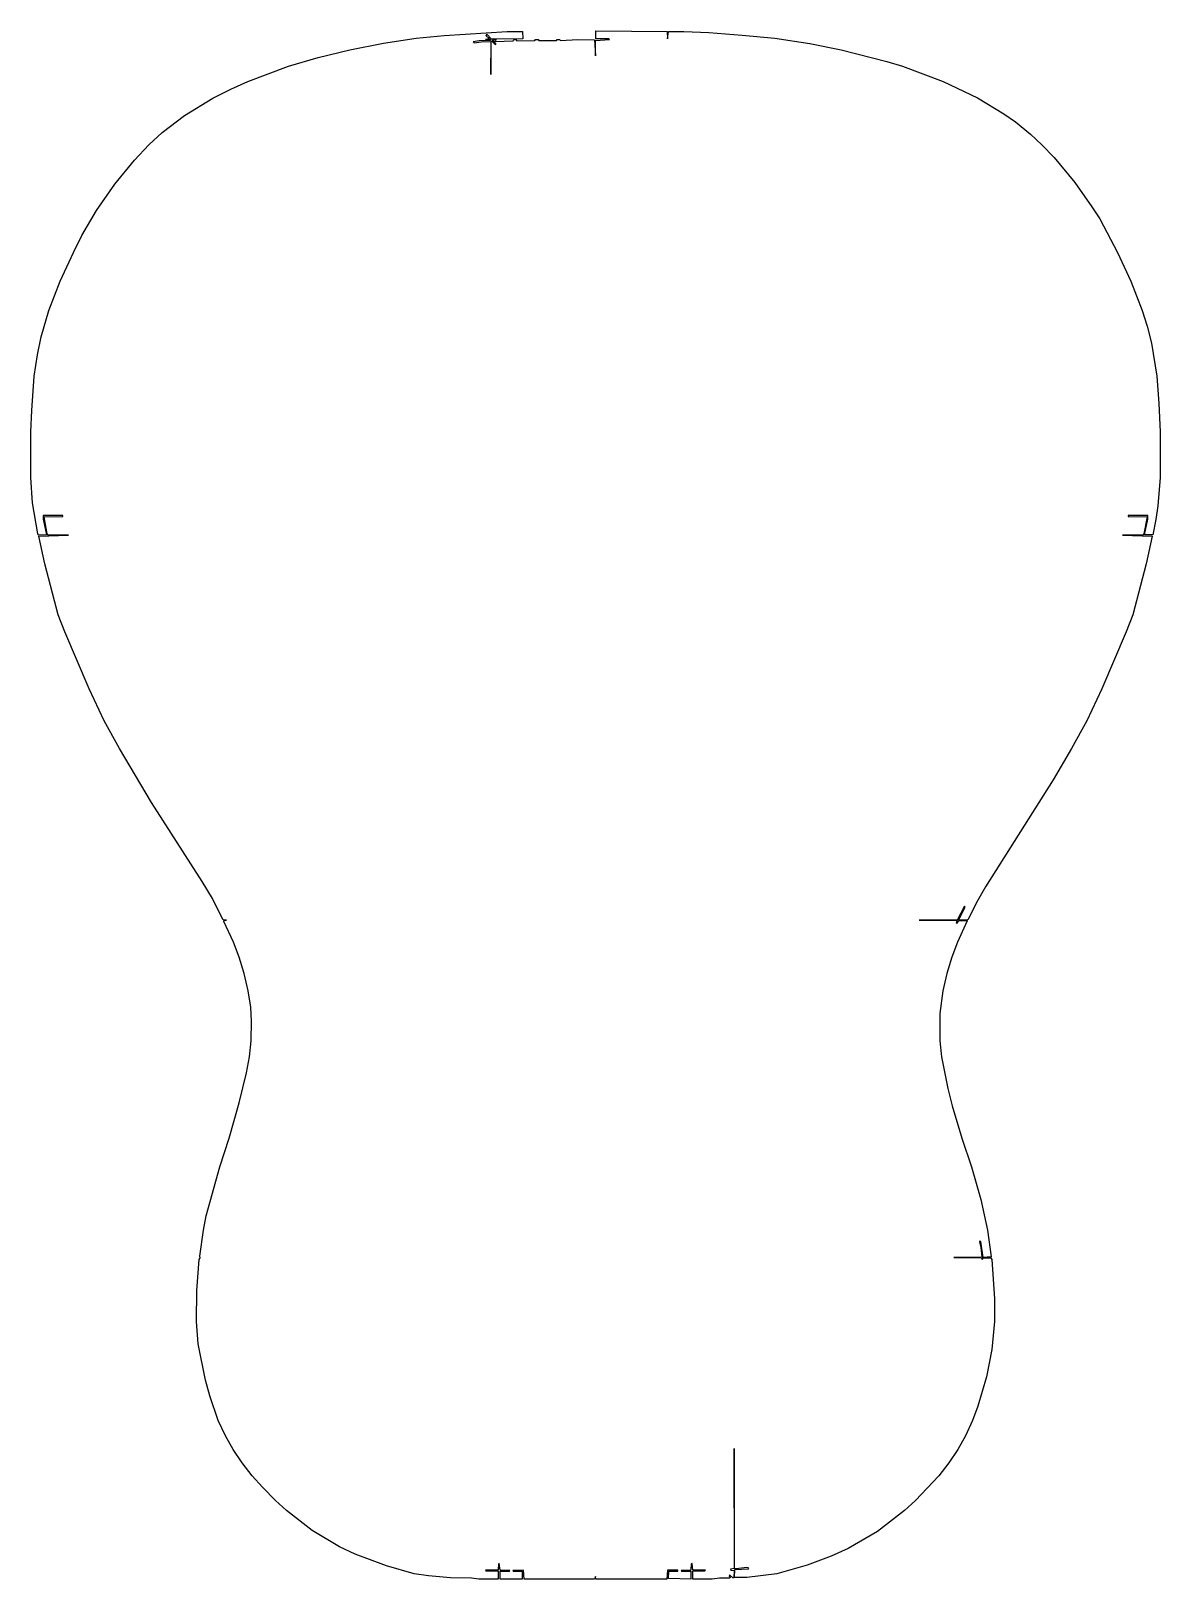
# Model space of a CAD drawing. Extents: x -242 to -7, y -50 to 272.
import ezdxf

# ---------------------------------------------------------------- set-up
doc = ezdxf.new("R2010")
doc.units = 0

msp = doc.modelspace()

# ---------------------------------------------------------------- linework, layer by layer
at = {"layer": 'BODY'}
for p, q in [((-161.76, 270.02), (-155.92, 270.62)), ((-155.92, 270.62), (-142.88, 271.46)), ((-147.11, 270.87), (-147.28, 270.62)), ((-147.28, 270.62), (-146.52, 269.94)), ((-146.1, 269.85), (-147.11, 270.87)), ((-142.88, 271.46), (-139.66, 271.46)), ((-139.66, 271.46), (-139.58, 269.94)), ((-124.42, 269.94), (-124.42, 271.55)), ((-124.42, 271.55), (-109.61, 271.46)), ((-109.61, 271.46), (-109.52, 269.94)), ((-109.52, 269.94), (-109.35, 271.46)), ((-109.35, 271.46), (-106.13, 271.46)), ((-106.13, 271.46), (-100.97, 271.21)), ((-100.97, 271.21), (-94.03, 270.7)), ((-94.03, 270.7), (-87.25, 270.02)), ((-182.08, 266.04), (-175.56, 267.65)), ((-175.56, 267.65), (-168.53, 269.01)), ((-168.53, 269.01), (-161.76, 270.02)), ((-148.64, 269.52), (-149.91, 269.26)), ((-149.91, 269.26), (-149.74, 269.09)), ((-149.74, 269.09), (-147.79, 269.35)), ((-146.35, 269.6), (-148.64, 269.52)), ((-147.79, 269.35), (-146.27, 269.26)), ((-146.52, 269.94), (-147.37, 269.77)), ((-147.37, 269.77), (-146.35, 269.77)), ((-146.35, 269.77), (-146.35, 269.6)), ((-146.27, 262.49), (-146.18, 269.35)), ((-146.27, 269.26), (-146.27, 262.49)), ((-146.18, 269.35), (-146.01, 269.43)), ((-139.58, 269.94), (-146.1, 269.85)), ((-146.01, 269.43), (-145.33, 268.75)), ((-145.93, 269.69), (-145.84, 269.77)), ((-145.17, 268.84), (-145.93, 269.69)), ((-145.84, 269.77), (-145.25, 269.77)), ((-145.17, 269.69), (-145.42, 269.52)), ((-145.42, 269.52), (-145.33, 269.35)), ((-145.33, 269.35), (-141.61, 269.52)), ((-145.33, 268.75), (-145.17, 268.84)), ((-145.25, 269.77), (-145.17, 269.69)), ((-141.61, 269.52), (-141.44, 269.77)), ((-141.44, 269.77), (-141.02, 269.77)), ((-141.02, 269.77), (-140.85, 269.52)), ((-140.85, 269.52), (-137.12, 269.6)), ((-137.12, 269.6), (-136.95, 269.77)), ((-136.95, 269.77), (-136.44, 269.77)), ((-136.44, 269.77), (-136.28, 269.6)), ((-136.28, 269.6), (-132.63, 269.6)), ((-132.63, 269.6), (-132.47, 269.77)), ((-132.47, 269.77), (-131.96, 269.77)), ((-131.96, 269.77), (-131.79, 269.6)), ((-131.79, 269.6), (-128.15, 269.77)), ((-128.15, 269.77), (-124.68, 269.69)), ((-124.68, 269.69), (-124.51, 266.38)), ((-124.51, 269.6), (-121.63, 269.77)), ((-124.51, 266.38), (-124.51, 269.6)), ((-121.71, 269.94), (-124.42, 269.94)), ((-121.63, 269.77), (-121.71, 269.94)), ((-87.25, 270.02), (-79.97, 268.92)), ((-79.97, 268.92), (-73.45, 267.65)), ((-73.45, 267.65), (-63.97, 265.2)), ((-196.73, 261.05), (-188.26, 264.27)), ((-188.26, 264.27), (-182.08, 266.04)), ((-63.97, 265.2), (-60.75, 264.27)), ((-60.75, 264.27), (-52.29, 261.05)), ((-200.28, 259.44), (-196.73, 261.05)), ((-52.29, 261.05), (-45.17, 257.66)), ((-209.85, 254.02), (-204.01, 257.58)), ((-204.01, 257.58), (-200.28, 259.44)), ((-45.17, 257.66), (-39.67, 254.36)), ((-214.51, 250.47), (-209.85, 254.02)), ((-39.67, 254.36), (-37.3, 252.67)), ((-37.3, 252.67), (-34.17, 250.13)), ((-220.26, 244.71), (-217.3, 247.93)), ((-217.3, 247.93), (-214.51, 250.47)), ((-34.17, 250.13), (-31.8, 247.93)), ((-31.8, 247.93), (-29.26, 245.3)), ((-224.33, 239.71), (-220.26, 244.71)), ((-29.26, 245.3), (-24.94, 240.05)), ((-228.14, 234.29), (-224.33, 239.71)), ((-24.94, 240.05), (-21.38, 235.06)), ((-21.38, 235.06), (-19.77, 232.52)), ((-231.19, 229.05), (-228.14, 234.29)), ((-19.77, 232.52), (-16.05, 225.57)), ((-232.96, 225.57), (-231.19, 229.05)), ((-235.67, 219.56), (-232.96, 225.57)), ((-16.05, 225.57), (-13.34, 219.56)), ((-238.04, 213.47), (-235.67, 219.56)), ((-13.34, 219.56), (-10.97, 213.47)), ((-239.65, 208.05), (-238.04, 213.47)), ((-10.97, 213.47), (-9.95, 210.25)), ((-9.95, 210.25), (-9.02, 206.69)), ((-240.42, 204.32), (-239.65, 208.05)), ((-9.02, 206.69), (-7.92, 199.84)), ((-241.09, 199.84), (-240.42, 204.32)), ((-241.6, 192.72), (-241.09, 199.84)), ((-7.92, 199.84), (-7.5, 194.16)), ((-7.5, 194.16), (-7.24, 188.32)), ((-241.77, 188.32), (-241.6, 192.72)), ((-241.77, 178.84), (-241.77, 188.32)), ((-7.24, 188.32), (-7.24, 178.84)), ((-241.43, 173.59), (-241.77, 178.84)), ((-7.24, 178.84), (-7.67, 172.91)), ((-240.33, 167.15), (-241.43, 173.59)), ((-235.17, 170.96), (-239.23, 170.96)), ((-239.23, 170.96), (-239.23, 170.2)), ((-239.06, 170.63), (-235.17, 170.71)), ((-238.38, 167.15), (-239.06, 170.63)), ((-235.17, 170.71), (-235.17, 170.96)), ((-9.78, 170.96), (-13.85, 170.96)), ((-13.85, 170.96), (-13.85, 170.71)), ((-13.85, 170.71), (-9.95, 170.63)), ((-9.95, 170.63), (-10.63, 167.15)), ((-9.78, 170.2), (-9.78, 170.96)), ((-7.67, 172.91), (-8.09, 170.12)), ((-239.23, 170.2), (-238.55, 166.9)), ((-10.46, 166.9), (-9.78, 170.2)), ((-8.09, 170.12), (-8.77, 166.9)), ((-240.16, 166.82), (-240.33, 167.15)), ((-238.55, 166.9), (-240.16, 166.82)), ((-240.16, 166.65), (-233.98, 166.82)), ((-238.89, 160.89), (-240.16, 166.65)), ((-238.21, 166.82), (-238.38, 167.15)), ((-233.98, 166.82), (-238.21, 166.82)), ((-10.8, 166.82), (-15.03, 166.82)), ((-15.03, 166.82), (-8.85, 166.65)), ((-10.63, 167.15), (-10.8, 166.82)), ((-8.77, 166.9), (-10.46, 166.9)), ((-8.85, 166.65), (-10.12, 160.89)), ((-236.1, 150.31), (-238.89, 160.89)), ((-10.12, 160.89), (-12.92, 150.31)), ((-234.74, 146.75), (-236.1, 150.31)), ((-12.92, 150.31), (-14.27, 146.75)), ((-229.66, 134.9), (-234.74, 146.75)), ((-14.27, 146.75), (-19.35, 134.9)), ((-226.53, 128.29), (-229.66, 134.9)), ((-19.35, 134.9), (-22.48, 128.29)), ((-223.4, 122.53), (-226.53, 128.29)), ((-22.48, 128.29), (-25.62, 122.53)), ((-216.71, 111.36), (-223.4, 122.53)), ((-25.62, 122.53), (-29.43, 116.02)), ((-29.43, 116.02), (-43.48, 93.83)), ((-206.21, 94.93), (-216.71, 111.36)), ((-204.09, 91.38), (-206.21, 94.93)), ((-43.48, 93.83), (-45.43, 90.45)), ((-201.89, 87.06), (-204.09, 91.38)), ((-45.43, 90.45), (-47.12, 87.06)), ((-201.72, 86.89), (-201.89, 87.06)), ((-201.13, 86.89), (-201.72, 86.89)), ((-201.72, 86.64), (-201.64, 86.81)), ((-201.64, 86.81), (-201.13, 86.89)), ((-49.41, 86.89), (-57.28, 86.89)), ((-57.28, 86.89), (-49.49, 86.81)), ((-49.49, 86.81), (-49.41, 86.72)), ((-47.88, 89.77), (-49.41, 86.89)), ((-49.41, 86.3), (-49.07, 86.81)), ((-49.07, 86.97), (-47.71, 89.6)), ((-47.29, 86.89), (-49.07, 86.97)), ((-49.07, 86.81), (-47.29, 86.72)), ((-47.71, 89.6), (-47.88, 89.77)), ((-47.12, 87.06), (-47.29, 86.89)), ((-199.69, 82.32), (-201.72, 86.64)), ((-49.41, 86.72), (-49.58, 86.38)), ((-49.58, 86.38), (-49.41, 86.3)), ((-47.29, 86.72), (-49.32, 82.32)), ((-198.51, 79.19), (-199.69, 82.32)), ((-49.32, 82.32), (-50.51, 79.19)), ((-197.49, 75.8), (-198.51, 79.19)), ((-50.51, 79.19), (-51.52, 75.8)), ((-196.64, 72.24), (-197.49, 75.8)), ((-51.52, 75.8), (-52.37, 72.24)), ((-196.13, 68.86), (-196.64, 72.24)), ((-52.37, 72.24), (-52.96, 67.5)), ((-195.97, 65.89), (-196.13, 68.86)), ((-196.05, 61.83), (-195.97, 65.89)), ((-52.96, 67.5), (-52.96, 61.83)), ((-196.39, 58.53), (-196.05, 61.83)), ((-52.96, 61.83), (-52.62, 58.53)), ((-196.98, 55.22), (-196.39, 58.53)), ((-52.62, 58.53), (-51.35, 51.92)), ((-198.51, 48.96), (-196.98, 55.22)), ((-51.35, 51.92), (-50.42, 48.37)), ((-200.62, 41.59), (-198.51, 48.96)), ((-50.42, 48.37), (-48.39, 41.59)), ((-202.57, 35.67), (-200.62, 41.59)), ((-48.39, 41.59), (-46.44, 35.67)), ((-205.36, 25.51), (-202.57, 35.67)), ((-46.44, 35.67), (-44.5, 28.89)), ((-44.5, 28.89), (-43.06, 22.54)), ((-206.72, 17.12), (-205.96, 22.54)), ((-205.96, 22.54), (-205.36, 25.51)), ((-43.06, 22.54), (-42.3, 16.96)), ((-44.67, 20.26), (-44.75, 20)), ((-44.75, 20), (-44.5, 18.9)), ((-44.5, 20.17), (-44.67, 20.26)), ((-43.99, 16.87), (-44.5, 20.17)), ((-207.31, 10.01), (-206.8, 16.45)), ((-206.8, 16.45), (-206.63, 16.79)), ((-206.63, 16.79), (-206.72, 17.12)), ((-44.33, 16.87), (-50.08, 16.87)), ((-50.08, 16.87), (-44.33, 16.79)), ((-44.5, 18.9), (-44.24, 16.96)), ((-44.24, 16.96), (-44.33, 16.87)), ((-44.33, 16.79), (-44.16, 16.45)), ((-44.16, 16.45), (-43.9, 16.79)), ((-42.3, 16.96), (-43.99, 16.87)), ((-43.9, 16.79), (-42.38, 16.79)), ((-42.38, 16.79), (-42.21, 16.45)), ((-42.21, 16.45), (-41.62, 8.23)), ((-207.4, 3.58), (-207.31, 10.01)), ((-41.62, 8.23), (-41.62, 3.58)), ((-207.06, -1.08), (-207.4, 3.58)), ((-41.62, 3.58), (-42.21, -2.26)), ((-205.53, -8.61), (-207.06, -1.08)), ((-42.21, -2.26), (-43.31, -7.94)), ((-204.6, -11.92), (-205.53, -8.61)), ((-43.31, -7.94), (-45.09, -14.03)), ((-202.91, -17), (-204.6, -11.92)), ((-45.09, -14.03), (-46.19, -17)), ((-201.38, -20.21), (-202.91, -17)), ((-46.19, -17), (-47.63, -20.21)), ((-199.78, -23.01), (-201.38, -20.21)), ((-47.63, -20.21), (-49.24, -23.01)), ((-197.91, -25.8), (-199.78, -23.01)), ((-95.64, -47.73), (-95.72, -22.84)), ((-95.72, -22.84), (-95.72, -47.73)), ((-49.24, -23.01), (-51.1, -25.8)), ((-195.8, -28.51), (-197.91, -25.8)), ((-193.68, -30.88), (-195.8, -28.51)), ((-53.22, -28.51), (-58.04, -33.59)), ((-51.1, -25.8), (-53.22, -28.51)), ((-190.97, -33.59), (-193.68, -30.88)), ((-188.68, -35.71), (-190.97, -33.59)), ((-58.04, -33.59), (-60.33, -35.71)), ((-183.35, -39.86), (-188.68, -35.71)), ((-60.33, -35.71), (-65.92, -40.03)), ((-177.68, -43.24), (-183.35, -39.86)), ((-65.92, -40.03), (-72.01, -43.58)), ((-174.46, -44.77), (-177.68, -43.24)), ((-167.94, -47.22), (-174.46, -44.77)), ((-72.01, -43.58), (-75.57, -45.19)), ((-162.18, -48.83), (-167.94, -47.22)), ((-144.74, -48.07), (-147.37, -48.07)), ((-147.37, -48.07), (-147.28, -48.24)), ((-144.66, -46.8), (-144.74, -48.07)), ((-144.49, -46.71), (-144.66, -46.8)), ((-144.32, -48.07), (-144.49, -46.71)), ((-142.29, -48.15), (-144.32, -48.07)), ((-142.37, -48.32), (-142.29, -48.15)), ((-139.49, -48.07), (-141.69, -48.15)), ((-141.69, -48.15), (-141.61, -48.32)), ((-139.32, -49.93), (-139.49, -48.07)), ((-109.52, -48.07), (-109.69, -49.93)), ((-107.4, -48.07), (-109.52, -48.07)), ((-107.4, -48.32), (-107.4, -48.07)), ((-104.69, -48.07), (-106.73, -48.15)), ((-106.73, -48.15), (-106.64, -48.32)), ((-104.61, -46.8), (-104.69, -48.07)), ((-104.44, -46.71), (-104.61, -46.8)), ((-104.27, -48.07), (-104.44, -46.71)), ((-101.65, -48.07), (-104.27, -48.07)), ((-101.82, -48.24), (-101.65, -48.07)), ((-95.72, -47.73), (-96.48, -47.9)), ((-96.48, -47.9), (-96.4, -48.07)), ((-96.4, -48.07), (-95.72, -48.15)), ((-95.72, -48.15), (-95.8, -49.68)), ((-95.3, -47.81), (-95.64, -47.73)), ((-95.64, -49.59), (-95.55, -47.98)), ((-95.55, -47.98), (-92.76, -47.81)), ((-93.1, -47.56), (-95.3, -47.81)), ((-92.67, -47.65), (-93.1, -47.56)), ((-92.76, -47.81), (-92.67, -47.65)), ((-80.56, -47.05), (-86.83, -48.83)), ((-75.57, -45.19), (-80.56, -47.05)), ((-159.22, -49.25), (-162.18, -48.83)), ((-154.65, -49.68), (-159.22, -49.25)), ((-150.25, -49.76), (-154.65, -49.68)), ((-148.72, -49.93), (-150.25, -49.76)), ((-144.74, -49.93), (-148.72, -49.93)), ((-147.28, -48.24), (-144.74, -48.32)), ((-144.74, -48.32), (-144.74, -49.93)), ((-144.32, -49.93), (-144.32, -48.32)), ((-144.32, -48.32), (-142.37, -48.32)), ((-139.75, -49.93), (-144.32, -49.93)), ((-141.61, -48.32), (-139.75, -48.32)), ((-139.75, -48.32), (-139.75, -49.93)), ((-124.68, -49.93), (-139.32, -49.93)), ((-124.51, -49.42), (-124.68, -49.93)), ((-124.42, -49.93), (-124.51, -49.42)), ((-109.69, -49.93), (-124.42, -49.93)), ((-109.35, -49.85), (-109.27, -48.32)), ((-104.69, -49.93), (-109.35, -49.85)), ((-109.27, -48.32), (-107.4, -48.32)), ((-106.64, -48.32), (-104.69, -48.32)), ((-104.69, -48.32), (-104.69, -49.93)), ((-104.27, -48.32), (-101.82, -48.24)), ((-104.27, -49.93), (-104.27, -48.32)), ((-100.29, -49.93), (-104.27, -49.93)), ((-98.77, -49.76), (-100.29, -49.93)), ((-96.65, -49.76), (-98.77, -49.76)), ((-96.65, -49.08), (-96.74, -49.34)), ((-96.74, -49.34), (-96.48, -49.59)), ((-95.97, -49.68), (-96.65, -49.08)), ((-96.48, -49.59), (-96.65, -49.76)), ((-95.8, -49.68), (-95.97, -49.68)), ((-93.1, -49.59), (-95.64, -49.59)), ((-86.83, -48.83), (-93.1, -49.59))]:
    msp.add_line(p, q, dxfattribs=at)

doc.saveas('drawing.dxf')
